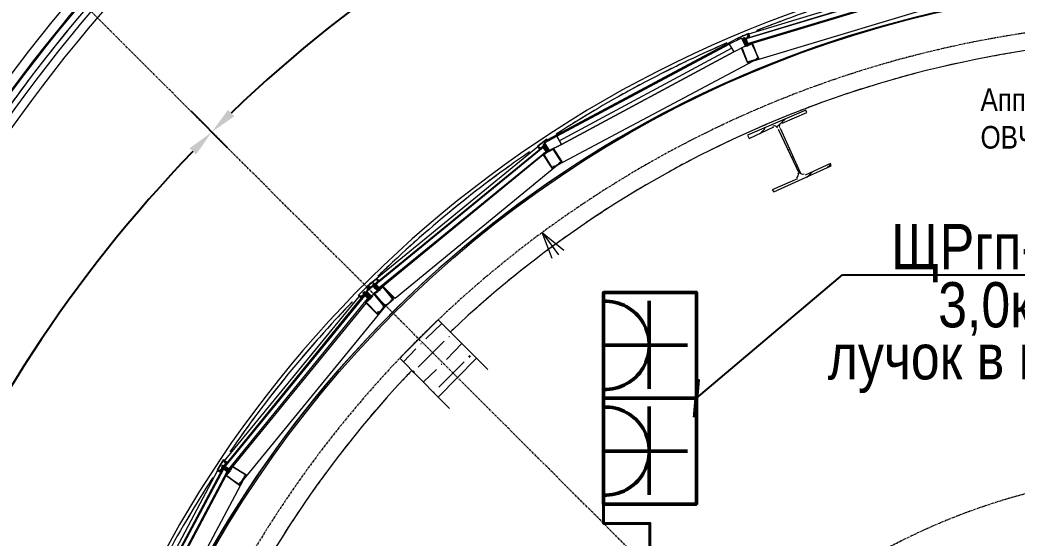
# Model space of a CAD drawing. Header units: millimetres. Extents: x 223 to 147055, y -17460 to 24540.
# Drawn here: x 95806 to 101314, y -1942 to 923 of the extents above; entities that cross this region are included whole.
import ezdxf

# ---------------------------------------------------------------- set-up
doc = ezdxf.new("R2010")
doc.units = ezdxf.units.MM
doc.linetypes.add('ADSK_Линия сетки', pattern=[21, 12, -3, 3, -3])
for name, color, linetype, lineweight in [('A-ANNO-DIMS', 7, 'Continuous', 9), ('S-GRID', 7, 'Continuous', 9), ('Освещение', 1, 'Continuous', 50), ('раб осв', 7, 'Continuous', 40), ('Эл-свет раб.', 5, 'Continuous', 50), ('ЭОМ', 7, 'Continuous', 40)]:
    doc.layers.add(name, color=color, linetype=linetype, lineweight=lineweight)
for name, color, linetype in [('PDF _0', 1, 'Continuous'), ('PDF _A-AREA', 7, 'Continuous'), ('PDF _A-CLNG', 7, 'Continuous'), ('PDF _A-DETL', 7, 'Continuous'), ('PDF _A-DETL-GENF', 7, 'Continuous'), ('PDF _A-FLOR', 7, 'Continuous'), ('PDF _A-GLAZ', 7, 'Continuous'), ('PDF _A-GLAZ-CURT', 7, 'Continuous'), ('PDF _A-GLAZ-CWMG', 7, 'Continuous'), ('PDF _I-WALL', 7, 'Continuous'), ('PDF _S-BEAM', 7, 'Continuous'), ('PDF _S-COLS', 7, 'Continuous'), ('PDF _Ограждение', 7, 'Continuous'), ('PDF _Текст', 7, 'Continuous')]:
    doc.layers.add(name, color=color, linetype=linetype)
doc.styles.add('GOST Common_I_6', font='ARIALN.TTF', dxfattribs={"height": 125})
doc.styles.add('PDF GOST Common Italic', font='ARIALN.TTF')
doc.styles.add('STYLE1', font='ARIALN.TTF', dxfattribs={"height": 250})
doc.styles.add('ГОСТ 2.304', font='ARIALN.TTF', dxfattribs={"width": 0.85})
doc.dimstyles.new('Диагональ_-_Gost_2_5мм', dxfattribs={"dimscale": 304.8, "dimtxt": 125.714375, "dimasz": 0.492126, "dimexe": 0.393701, "dimexo": 0.246063, "dimgap": 0.287073, "dimtad": 1, "dimdec": 0, "dimzin": 0, "dimdsep": 46, "dimtxsty": 'GOST Common_I_6', "dimsah": 1, "dimcen": 0.09, "dimdle": 0.393701, "dimazin": 0, "dimtfac": 1, "dimtdec": 4, "dimtix": 1, "dimtmove": 0, "dimatfit": 3, "dimfxl": 1, "dimtvp": 1, "dimtfill": 1, "dimtolj": 1, "dimtzin": 0, "dimarcsym": 2})
doc.dimstyles.new('СПДС', dxfattribs={"dimscale": 100, "dimtxt": 2.5, "dimasz": 2.5, "dimexe": 1.25, "dimexo": 0.625, "dimtad": 1, "dimdec": 0, "dimrnd": 0.001, "dimtxsty": 'ГОСТ 2.304', "dimblk": 'OBLIQUE', "dimcen": 2.5, "dimdle": 2, "dimadec": 0, "dimazin": 2, "dimtfac": 0.75, "dimtdec": 0, "dimtmove": 1, "dimatfit": 3, "dimfxl": 1, "dimtolj": 1, "dimarcsym": 1})

# ---------------------------------------------------------------- blocks, each defined once
blk = doc.blocks.new('*D333')
at = {"layer": 'A-ANNO-DIMS', "color": 0, "lineweight": -2, "transparency": 16777216}
for p, q in [((81110.1, 24600.2), (81311.7, 24398.7)), ((78830.9, 19097.7), (79115.9, 19097.7))]:
    blk.add_line(p, q, dxfattribs=at)
blk.add_arc((86612.7, 19097.7), 7616.7, 136.12837, 178.87163, dxfattribs=at)
at = {"layer": 'A-ANNO-DIMS', "color": 0, "transparency": 16777216}
for points in [[(81104, 24393.9), (81139.7, 24358.9), (81226.8, 24483.5)], [(79022.4, 19247.4), (78972.4, 19247.9), (78995.9, 19097.7)]]:
    blk.add_solid(points, dxfattribs=at)
at = {"layer": 'Defpoints', "color": 0, "transparency": 16777216}
for p in [(81057.1, 24653.2), (80016.4, 22906), (78755.9, 19097.7), (86612.7, 19097.7)]:
    blk.add_point(p, dxfattribs=at)
at = {"layer": 'A-ANNO-DIMS', "color": 0, "transparency": 16777216, "insert": (79437.1, 22069.9), "char_height": 125, "width": 588.088, "attachment_point": 5, "rotation": 67.5, "style": 'GOST Common_I_6', "bg_fill": 3, "box_fill_scale": 1.1, "bg_fill_color": 256, "bg_fill_true_color": 13158600, "bg_fill_transparency": 0}
blk.add_mtext('\\A1;45.00°', dxfattribs=at)
blk = doc.blocks.new('*D334')
at = {"layer": 'A-ANNO-DIMS', "color": 0, "lineweight": -2, "transparency": 16777216}
for p, q in [((86612.7, 26879.4), (86612.7, 26594.4)), ((81110.1, 24600.2), (81311.7, 24398.7))]:
    blk.add_line(p, q, dxfattribs=at)
blk.add_arc((86612.7, 19097.7), 7616.7, 91.12837, 133.87163, dxfattribs=at)
at = {"layer": 'A-ANNO-DIMS', "color": 0, "transparency": 16777216}
for points in [[(86462.4, 26737.9), (86462.9, 26687.9), (86612.7, 26714.4)], [(81351.4, 24570.7), (81316.4, 24606.4), (81226.8, 24483.5)]]:
    blk.add_solid(points, dxfattribs=at)
at = {"layer": 'Defpoints', "color": 0, "transparency": 16777216}
for p in [(86612.7, 26954.4), (84641.3, 26454.9), (81057.1, 24653.2), (86612.7, 19097.7)]:
    blk.add_point(p, dxfattribs=at)
at = {"layer": 'A-ANNO-DIMS', "color": 0, "transparency": 16777216, "insert": (83640.4, 26273.2), "char_height": 125, "width": 588.088, "attachment_point": 5, "rotation": 22.5, "style": 'GOST Common_I_6', "bg_fill": 3, "box_fill_scale": 1.1, "bg_fill_color": 256, "bg_fill_true_color": 13158600, "bg_fill_transparency": 0}
blk.add_mtext('\\A1;45.00°', dxfattribs=at)
blk = doc.blocks.new('_Oblique')
at = {"color": 0, "linetype": 'ByBlock', "lineweight": -2}
blk.add_line((-0.5, -0.5), (0.5, 0.5), dxfattribs=at)
blk = doc.blocks.new('Розетка штепсельная 1-ой категории с заземляющим контактом скрытой установки IP20')
at = {"layer": 'Эл-свет раб.', "color": 1, "ltscale": 0.3}
for p, q in [((37713.3, -45408.3), (37713.3, -44945.6)), ((37954.6, -45156.2), (37467, -45156.2)), ((37957.1, -45408.3), (37469.5, -45408.3))]:
    blk.add_line(p, q, dxfattribs=at)
at = {"layer": 'Эл-свет раб.', "color": 1, "ltscale": 0.3, "extrusion": (0, 0, -1)}
blk.add_ellipse((37713.3, -45400), major_axis=(-172.5, 172.5), ratio=1, start_param=5.464002, end_param=8.673165, dxfattribs=at)
blk = doc.blocks.new('оси')
at = {"layer": 'S-GRID', "linetype": 'ADSK_Линия сетки'}
blk.add_line((86612.7, 19097.7), (80374.1, 25336.2), dxfattribs=at)
blk.add_arc((86612.7, 19097.7), 6000, 192.09621, 182.95219, dxfattribs=at)
at = {"layer": 'A-ANNO-DIMS'}
dim = blk.add_angular_dim_3p(base=(80016.4, 22906), center=(86612.7, 19097.7), p1=(81057.1, 24653.2), p2=(78755.9, 19097.7), dimstyle='Диагональ_-_Gost_2_5мм', override={"dimpost": '<>', "dimfxl": 6013.290219}, dxfattribs=at)
dim.commit()
dim.dimension.update_dxf_attribs({"geometry": '*D333', "text_midpoint": (79437.1, 22069.9)})
dim = blk.add_angular_dim_3p(base=(84641.3, 26454.9), center=(86612.7, 19097.7), p1=(86612.7, 26954.4), p2=(81057.1, 24653.2), dimstyle='Диагональ_-_Gost_2_5мм', override={"dimpost": '<>', "dimfxl": 6013.290219}, dxfattribs=at)
dim.commit()
dim.dimension.update_dxf_attribs({"geometry": '*D334', "text_midpoint": (83640.4, 26273.2)})
at = {"layer": 'S-GRID', "linetype": 'ADSK_Линия сетки'}
blk.add_arc((86612.7, 19097.7), 3500, 177.3315, 161.4375, dxfattribs=at)

msp = doc.modelspace()

# ---------------------------------------------------------------- hatches: boundary and pattern name
at = {"layer": 'PDF _S-COLS', "lineweight": 15, "transparency": 33554559}
for points in [[(98289.2, -930.2), (98284.9, -934.5), (98280.7, -938.7), (98284.9, -942.9), (98289.2, -947.2), (98293.4, -942.9), (98297.6, -938.7), (98293.4, -934.5)], [(97980.1, -1014.9), (97975.9, -1019.1), (97971.7, -1023.4), (97975.9, -1027.6), (97980.1, -1031.8), (97984.4, -1027.6), (97988.6, -1023.4), (97984.4, -1019.1)]]:
    msp.add_hatch(color=256, dxfattribs=at).paths.add_polyline_path(points)

# ---------------------------------------------------------------- linework, layer by layer
at = {"layer": 'PDF _0', "color": 7, "lineweight": 15}
for points in [[(98746.3, -396.8), (98691.3, -252.9), (98809.8, -350.3)], [(98691.3, -252.9), (98780.2, -375.7)]]:
    msp.add_lwpolyline(points, dxfattribs=at)
at = {"layer": 'PDF _A-AREA', "lineweight": 15}
for centre, radius, start, end in [((102516.3, -4427.1), 8340.7, 140.65237, 142.10822), ((102516.9, -4427.6), 8341.5, 143.05846, 144.4922)]:
    msp.add_arc(centre, radius, start, end, dxfattribs=at)
at = {"layer": 'PDF _A-CLNG', "lineweight": 15}
for centre, radius, start, end in [((102245.6, -5078.3), 6397.2, 110.51139, 111.75862), ((102246.9, -5081.3), 6400.5, 113.33532, 114.33478), ((102245.7, -5078.8), 6397.7, 115.59262, 116.87271), ((102245.4, -5078.4), 6397.3, 118.1304, 119.41058), ((102245.5, -5078.6), 6397.4, 120.66826, 121.94841), ((102245.7, -5079.1), 6398, 125.74958, 127.02412), ((102248.1, -5082.2), 6401.8, 128.28766, 129.56691), ((102244.8, -5078.2), 6396.7, 130.82493, 132.10521), ((102243, -5076.5), 6394.2, 133.36274, 134.23125), ((102248.3, -5081.8), 6401.7, 136.01102, 137.1805), ((102246.8, -5080.2), 6399.5, 138.44442, 139.71865), ((102245.6, -5079.2), 6398, 140.98205, 142.26208), ((102246, -5079.6), 6398.5, 143.51984, 144.79977), ((102315.9, -5124.5), 6481.6, 147.13023, 147.3363), ((102244.9, -5078.9), 6397.2, 148.59548, 149.87567)]:
    msp.add_arc(centre, radius, start, end, dxfattribs=at)
at = {"layer": 'PDF _A-DETL', "lineweight": 15}
msp.add_circle((102256, -5079.1), 6197.2, dxfattribs=at)
at = {"layer": 'PDF _A-DETL-GENF', "lineweight": 15}
for points in [[(99830.1, 847.8), (99813.1, 839.3), (99800.4, 835.1), (99783.5, 826.6), (99770.8, 822.4)], [(97776.9, -506.9), (97764.2, -519.6), (97751.5, -528.1), (97738.8, -536.5), (97726.1, -549.2)], [(97721.9, -553.5), (97709.2, -566.2), (97696.5, -578.9), (97688, -587.3), (97675.3, -600)]]:
    msp.add_lwpolyline(points, close=True, dxfattribs=at)
for points in [[(99808.9, 792.7), (99804.7, 797), (99800.4, 809.7), (99800.4, 813.9), (99796.2, 813.9), (99796.2, 818.1), (99804.7, 822.4), (99804.7, 818.1), (99804.7, 822.4), (99800.4, 822.4), (99808.9, 826.6), (99808.9, 822.4), (99804.7, 826.6)], [(99808.9, 826.6), (99800.4, 822.4), (99800.4, 818.1), (99808.9, 822.4), (99813.1, 822.4), (99817.4, 813.9)], [(99830.1, 826.6), (99813.1, 818.1), (99800.4, 813.9)], [(99804.7, 822.4), (99813.1, 822.4), (99825.8, 826.6), (99825.8, 830.8), (99830.1, 835.1), (99825.8, 839.3), (99830.1, 835.1), (99834.3, 835.1), (99834.3, 830.8)], [(99834.3, 835.1), (99830.1, 847.8), (99834.3, 835.1)], [(99830.1, 835.1), (99830.1, 835.1)], [(99830.1, 830.8), (99830.1, 830.8)], [(99830.1, 830.8), (99830.1, 830.8)], [(99830.1, 830.8), (99830.1, 830.8)], [(99830.1, 826.6), (99830.1, 826.6)], [(99834.3, 835.1), (99834.3, 835.1)], [(99834.3, 835.1), (99834.3, 835.1)], [(99834.3, 830.8), (99834.3, 830.8)], [(99834.3, 830.8), (99834.3, 830.8)], [(99770.8, 813.9), (99770.8, 822.4), (99775, 813.9), (99775, 818.1)], [(99775, 818.1), (99775, 818.1)], [(99779.3, 818.1), (99779.3, 818.1)], [(99838.5, 792.7), (99851.2, 797), (99885.1, 708.1), (99825.8, 686.9), (99792, 767.3)], [(99796.2, 818.1), (99796.2, 818.1)], [(99800.4, 822.4), (99800.4, 822.4)], [(99817.4, 805.4), (99813.1, 813.9), (99808.9, 813.9), (99813.1, 805.4), (99825.8, 780), (99821.6, 775.8), (99821.6, 780), (99808.9, 801.2), (99804.7, 809.7), (99800.4, 809.7)], [(99800.4, 813.9), (99800.4, 813.9)], [(99800.4, 809.7), (99800.4, 809.7)], [(99817.4, 775.8), (99800.4, 771.6)], [(99808.9, 805.4), (99804.7, 809.7), (99804.7, 818.1)], [(99804.7, 809.7), (99804.7, 809.7)], [(99804.7, 809.7), (99804.7, 809.7)], [(99808.9, 797), (99804.7, 797)], [(99808.9, 813.9), (99808.9, 818.1)], [(99834.3, 784.3), (99825.8, 784.3), (99821.6, 801.2), (99817.4, 797), (99813.1, 805.4), (99808.9, 801.2), (99808.9, 805.4), (99817.4, 805.4), (99813.1, 805.4)], [(99808.9, 801.2), (99813.1, 797), (99808.9, 797), (99817.4, 780), (99821.6, 784.3), (99825.8, 780), (99842.8, 788.5), (99842.8, 792.7), (99847, 792.7), (99885.1, 712.3), (99876.6, 708.1), (99876.6, 712.3), (99872.4, 708.1)], [(99808.9, 775.8), (99817.4, 780), (99817.4, 784.3), (99821.6, 784.3), (99825.8, 788.5), (99825.8, 784.3)], [(99808.9, 775.8), (99808.9, 775.8)], [(99813.1, 822.4), (99813.1, 822.4)], [(99813.1, 818.1), (99813.1, 818.1)], [(99813.1, 813.9), (99817.4, 813.9), (99821.6, 805.4), (99817.4, 805.4), (99821.6, 801.2), (99825.8, 788.5), (99830.1, 788.5), (99830.1, 784.3)], [(99813.1, 813.9), (99813.1, 813.9)], [(99813.1, 780), (99813.1, 780)], [(99813.1, 775.8), (99813.1, 780)], [(99817.4, 805.4), (99817.4, 805.4)], [(99817.4, 784.3), (99817.4, 784.3)], [(99817.4, 780), (99817.4, 780)], [(99817.4, 780), (99817.4, 780)], [(99817.4, 780), (99817.4, 780)], [(99821.6, 805.4), (99821.6, 805.4)], [(99821.6, 801.2), (99821.6, 801.2)], [(99821.6, 784.3), (99821.6, 784.3)], [(99825.8, 784.3), (99825.8, 784.3)], [(99825.8, 784.3), (99825.8, 784.3)], [(99825.8, 784.3), (99825.8, 784.3)], [(99830.1, 788.5), (99830.1, 788.5)], [(99834.3, 792.7), (99834.3, 792.7)], [(99834.3, 788.5), (99834.3, 792.7)], [(99834.3, 788.5), (99834.3, 788.5)], [(99838.5, 792.7), (99838.5, 792.7)], [(99838.5, 788.5), (99838.5, 788.5)], [(99842.8, 788.5), (99842.8, 788.5)], [(99796.2, 767.3), (99825.8, 686.9), (99830.1, 691.1)], [(99830.1, 691.1), (99830.1, 691.1)], [(99834.3, 691.1), (99834.3, 695.4), (99838.5, 695.4), (99868.2, 703.8)], [(99838.5, 695.4), (99838.5, 695.4)], [(99838.5, 695.4), (99838.5, 695.4)], [(99868.2, 708.1), (99868.2, 708.1)], [(99872.4, 708.1), (99872.4, 708.1)], [(99876.6, 712.3), (99876.6, 712.3)], [(98716.7, 255.1), (98720.9, 250.9), (98716.7, 259.3), (98704, 250.9), (98691.3, 242.4), (98678.6, 233.9), (98665.9, 225.5), (98716.7, 263.6), (98725.2, 255.1)], [(98670.1, 217), (98665.9, 225.5), (98670.1, 217)], [(98674.4, 217), (98670.1, 221.2)], [(98674.4, 221.2), (98674.4, 217), (98678.6, 217), (98674.4, 212.8)], [(98674.4, 221.2), (98674.4, 221.2)], [(98682.8, 217), (98695.5, 225.5), (98682.8, 212.8)], [(98695.5, 229.7), (98704, 238.2), (98704, 233.9), (98699.8, 233.9)], [(98699.8, 238.2), (98695.5, 233.9), (98699.8, 229.7), (98708.2, 233.9)], [(98704, 233.9), (98695.5, 225.5), (98699.8, 229.7)], [(98695.5, 229.7), (98695.5, 229.7)], [(98695.5, 229.7), (98695.5, 229.7)], [(98708.2, 212.8), (98704, 212.8), (98712.5, 217), (98725.2, 195.8), (98725.2, 191.6), (98708.2, 212.8), (98704, 221.2), (98699.8, 225.5), (98695.5, 225.5)], [(98695.5, 225.5), (98695.5, 225.5)], [(98695.5, 221.2), (98699.8, 217), (98704, 208.5), (98708.2, 208.5), (98716.7, 191.6), (98708.2, 204.3), (98712.5, 208.5), (98708.2, 212.8), (98712.5, 217), (98716.7, 208.5)], [(98699.8, 233.9), (98699.8, 233.9)], [(98699.8, 229.7), (98699.8, 229.7)], [(98699.8, 229.7), (98699.8, 229.7)], [(98708.2, 229.7), (98699.8, 225.5)], [(98699.8, 225.5), (98699.8, 225.5)], [(98704, 212.8), (98699.8, 221.2), (98704, 221.2)], [(98699.8, 221.2), (98699.8, 221.2)], [(98699.8, 217), (98699.8, 221.2)], [(98712.5, 233.9), (98708.2, 229.7), (98712.5, 225.5), (98708.2, 225.5), (98704, 229.7)], [(98704, 221.2), (98704, 221.2)], [(98708.2, 233.9), (98708.2, 233.9)], [(98708.2, 229.7), (98708.2, 229.7)], [(98708.2, 225.5), (98712.5, 217), (98708.2, 225.5)], [(98712.5, 225.5), (98716.7, 217), (98720.9, 217), (98720.9, 212.8)], [(98712.5, 225.5), (98712.5, 225.5)], [(98716.7, 250.9), (98716.7, 250.9)], [(98678.6, 208.5), (98674.4, 208.5), (98674.4, 212.8), (98674.4, 217), (98670.1, 217)], [(98674.4, 212.8), (98674.4, 212.8)], [(98674.4, 208.5), (98674.4, 208.5)], [(98678.6, 217), (98678.6, 217)], [(98678.6, 212.8), (98678.6, 212.8)], [(98678.6, 212.8), (98678.6, 212.8)], [(98682.8, 217), (98682.8, 217)], [(98750.6, 212.8), (98801.4, 136.6), (98746.3, 102.7), (98695.5, 178.9), (98704, 187.4)], [(98712.5, 191.6), (98712.5, 187.4), (98720.9, 191.6), (98704, 178.9), (98704, 183.1), (98699.8, 178.9), (98746.3, 102.7), (98750.6, 106.9)], [(98704, 187.4), (98704, 187.4)], [(98708.2, 187.4), (98708.2, 191.6)], [(98708.2, 187.4), (98708.2, 187.4)], [(98708.2, 187.4), (98708.2, 187.4)], [(98708.2, 183.1), (98708.2, 183.1)], [(98712.5, 217), (98712.5, 217)], [(98716.7, 187.4), (98712.5, 191.6), (98716.7, 191.6)], [(98712.5, 191.6), (98712.5, 191.6)], [(98712.5, 187.4), (98712.5, 187.4)], [(98716.7, 217), (98716.7, 217)], [(98733.6, 200.1), (98729.4, 200.1), (98720.9, 212.8), (98716.7, 212.8)], [(98725.2, 195.8), (98720.9, 195.8), (98720.9, 191.6), (98716.7, 195.8), (98720.9, 195.8), (98720.9, 200.1), (98725.2, 200.1), (98729.4, 200.1)], [(98716.7, 195.8), (98716.7, 195.8)], [(98716.7, 191.6), (98716.7, 191.6)], [(98716.7, 191.6), (98716.7, 191.6)], [(98716.7, 191.6), (98716.7, 191.6)], [(98720.9, 217), (98720.9, 217)], [(98720.9, 195.8), (98720.9, 195.8)], [(98725.2, 200.1), (98725.2, 200.1)], [(98725.2, 195.8), (98725.2, 195.8)], [(98746.3, 204.3), (98729.4, 195.8)], [(98729.4, 200.1), (98729.4, 200.1)], [(98729.4, 200.1), (98729.4, 200.1)], [(98729.4, 195.8), (98729.4, 195.8)], [(98733.6, 204.3), (98733.6, 204.3)], [(98742.1, 204.3), (98742.1, 204.3)], [(98746.3, 208.5), (98746.3, 208.5)], [(98754.8, 111.2), (98750.6, 111.2), (98754.8, 115.4), (98759, 111.2), (98788.7, 132.3), (98784.4, 132.3), (98792.9, 136.6), (98797.1, 136.6), (98750.6, 208.5)], [(98759, 115.4), (98759, 115.4)], [(98784.4, 132.3), (98784.4, 132.3)], [(98792.9, 136.6), (98792.9, 136.6)], [(98750.6, 106.9), (98750.6, 106.9)], [(97734.6, -557.7), (97726.1, -549.2), (97734.6, -557.7)], [(97738.8, -561.9), (97734.6, -557.7), (97734.6, -553.5), (97734.6, -549.2), (97738.8, -553.5), (97743.1, -553.5), (97755.8, -545), (97760, -540.8), (97764.2, -540.8), (97768.5, -545), (97772.7, -545), (97772.7, -540.8), (97781.2, -549.2), (97781.2, -553.5), (97793.9, -566.2), (97798.1, -566.2), (97793.9, -570.4), (97789.6, -566.2), (97785.4, -570.4), (97781.2, -570.4)], [(97734.6, -549.2), (97734.6, -549.2)], [(97760, -545), (97743.1, -557.7)], [(97755.8, -540.8), (97764.2, -532.3), (97764.2, -536.5), (97760, -536.5)], [(97760, -532.3), (97755.8, -536.5), (97760, -540.8)], [(97772.7, -540.8), (97768.5, -536.5), (97764.2, -536.5), (97755.8, -545)], [(97755.8, -540.8), (97755.8, -540.8)], [(97755.8, -540.8), (97755.8, -540.8)], [(97755.8, -545), (97755.8, -545)], [(97755.8, -549.2), (97760, -553.5)], [(97768.5, -557.7), (97764.2, -549.2), (97760, -545), (97768.5, -540.8), (97785.4, -523.8), (97789.6, -523.8)], [(97760, -540.8), (97760, -540.8)], [(97760, -545), (97760, -545)], [(97772.7, -578.9), (97776.9, -578.9), (97785.4, -574.6), (97781.2, -574.6), (97768.5, -561.9), (97772.7, -561.9), (97768.5, -561.9), (97760, -553.5), (97760, -549.2), (97764.2, -549.2), (97772.7, -557.7)], [(97760, -549.2), (97760, -549.2)], [(97802.3, -561.9), (97802.3, -557.7), (97810.8, -549.2), (97870.1, -621.2), (97819.3, -663.5), (97760, -591.6), (97768.5, -583.1)], [(97764.2, -540.8), (97768.5, -536.5), (97781.2, -523.8), (97785.4, -519.6), (97789.6, -519.6)], [(97764.2, -540.8), (97764.2, -540.8)], [(97764.2, -549.2), (97764.2, -549.2)], [(97764.2, -549.2), (97764.2, -549.2)], [(97768.5, -536.5), (97768.5, -536.5)], [(97768.5, -540.8), (97768.5, -540.8)], [(97768.5, -545), (97776.9, -553.5), (97793.9, -570.4), (97789.6, -574.6), (97772.7, -557.7), (97776.9, -557.7), (97776.9, -553.5), (97772.7, -557.7), (97768.5, -557.7), (97776.9, -549.2), (97776.9, -553.5)], [(97768.5, -545), (97768.5, -545)], [(97772.7, -540.8), (97772.7, -540.8)], [(97776.9, -549.2), (97772.7, -545)], [(97785.4, -515.4), (97776.9, -506.9), (97781.2, -515.4), (97776.9, -515.4), (97781.2, -519.6), (97781.2, -523.8), (97776.9, -523.8)], [(97781.2, -515.4), (97781.2, -515.4)], [(97781.2, -549.2), (97781.2, -549.2)], [(97785.4, -519.6), (97785.4, -519.6)], [(97785.4, -519.6), (97785.4, -519.6)], [(97785.4, -523.8), (97785.4, -523.8)], [(97692.3, -612.7), (97688, -612.7), (97683.8, -608.5), (97675.3, -600), (97683.8, -604.3), (97683.8, -600), (97683.8, -604.3), (97688, -604.3), (97688, -608.5)], [(97683.8, -600), (97683.8, -600)], [(97683.8, -604.3), (97683.8, -604.3)], [(97688, -604.3), (97688, -604.3)], [(97700.7, -587.3), (97709.2, -578.9), (97713.4, -583.1), (97705, -591.6), (97709.2, -587.3), (97709.2, -583.1), (97700.7, -587.3), (97705, -591.6), (97705, -595.8), (97692.3, -604.3)], [(97713.4, -587.3), (97709.2, -591.6), (97709.2, -595.8), (97692.3, -608.5)], [(97692.3, -604.3), (97692.3, -604.3)], [(97705, -587.3), (97705, -587.3)], [(97705, -587.3), (97705, -587.3)], [(97705, -595.8), (97709.2, -600), (97717.7, -608.5), (97730.4, -621.2)], [(97709.2, -587.3), (97713.4, -583.1), (97717.7, -583.1), (97726.1, -570.4)], [(97709.2, -583.1), (97709.2, -583.1)], [(97709.2, -587.3), (97709.2, -587.3)], [(97709.2, -587.3), (97709.2, -587.3)], [(97717.7, -604.3), (97713.4, -595.8), (97709.2, -591.6)], [(97709.2, -600), (97713.4, -595.8), (97721.9, -604.3)], [(97709.2, -595.8), (97709.2, -595.8)], [(97717.7, -583.1), (97721.9, -587.3), (97717.7, -587.3), (97717.7, -591.6), (97713.4, -587.3), (97717.7, -587.3), (97730.4, -570.4)], [(97751.5, -600), (97760, -591.6), (97827.7, -659.3), (97781.2, -705.9), (97713.4, -638.1), (97721.9, -629.7)], [(97713.4, -595.8), (97713.4, -595.8)], [(97717.7, -587.3), (97717.7, -587.3)], [(97726.1, -595.8), (97717.7, -591.6), (97726.1, -600), (97743.1, -617), (97743.1, -621.2), (97738.8, -621.2), (97721.9, -604.3), (97726.1, -604.3), (97726.1, -600), (97721.9, -604.3), (97717.7, -604.3), (97726.1, -595.8), (97726.1, -600)], [(97717.7, -591.6), (97717.7, -591.6)], [(97721.9, -633.9), (97717.7, -638.1), (97781.2, -701.6), (97785.4, -697.4), (97781.2, -693.2), (97785.4, -688.9), (97789.6, -693.2), (97815, -667.8), (97810.8, -663.5), (97815, -659.3), (97819.3, -663.5), (97823.5, -659.3), (97760, -595.8), (97755.8, -600)], [(97730.4, -566.2), (97726.1, -570.4), (97726.1, -566.2), (97726.1, -561.9), (97721.9, -561.9), (97726.1, -561.9), (97721.9, -553.5), (97730.4, -561.9), (97730.4, -566.2), (97730.4, -561.9), (97734.6, -566.2), (97734.6, -570.4)], [(97721.9, -587.3), (97730.4, -595.8), (97730.4, -600), (97743.1, -608.5), (97747.3, -608.5), (97747.3, -604.3)], [(97721.9, -587.3), (97721.9, -587.3)], [(97726.1, -561.9), (97726.1, -561.9)], [(97726.1, -604.3), (97726.1, -604.3)], [(97755.8, -604.3), (97743.1, -617), (97738.8, -617), (97738.8, -621.2), (97726.1, -633.9)], [(97730.4, -566.2), (97730.4, -566.2)], [(97730.4, -570.4), (97730.4, -570.4)], [(97730.4, -570.4), (97730.4, -570.4)], [(97730.4, -595.8), (97730.4, -595.8)], [(97730.4, -600), (97730.4, -600)], [(97747.3, -608.5), (97743.1, -612.7), (97730.4, -600), (97730.4, -604.3)], [(97734.6, -557.7), (97734.6, -557.7)], [(97738.8, -553.5), (97738.8, -553.5)], [(97738.8, -557.7), (97738.8, -557.7)], [(97738.8, -561.9), (97738.8, -561.9)], [(97743.1, -553.5), (97743.1, -553.5)], [(97743.1, -557.7), (97743.1, -557.7)], [(97747.3, -604.3), (97747.3, -604.3)], [(97751.5, -600), (97751.5, -600)], [(97751.5, -604.3), (97751.5, -604.3)], [(97755.8, -600), (97755.8, -600)], [(97755.8, -604.3), (97755.8, -604.3)], [(97785.4, -578.9), (97772.7, -587.3), (97768.5, -587.3), (97764.2, -591.6), (97823.5, -659.3), (97823.5, -655.1), (97827.7, -650.8), (97832, -650.8), (97857.4, -629.7), (97857.4, -625.4), (97861.6, -625.4)], [(97768.5, -583.1), (97768.5, -583.1)], [(97776.9, -561.9), (97772.7, -561.9), (97785.4, -574.6), (97789.6, -570.4)], [(97772.7, -578.9), (97772.7, -578.9)], [(97772.7, -583.1), (97772.7, -583.1)], [(97776.9, -557.7), (97776.9, -557.7)], [(97776.9, -578.9), (97776.9, -578.9)], [(97781.2, -553.5), (97781.2, -553.5)], [(97793.9, -566.2), (97781.2, -557.7)], [(97781.2, -574.6), (97781.2, -574.6)], [(97781.2, -574.6), (97781.2, -574.6)], [(97781.2, -574.6), (97781.2, -574.6)], [(97781.2, -578.9), (97781.2, -578.9)], [(97785.4, -570.4), (97785.4, -570.4)], [(97785.4, -574.6), (97785.4, -574.6)], [(97785.4, -574.6), (97785.4, -574.6)], [(97785.4, -574.6), (97785.4, -574.6)], [(97789.6, -566.2), (97789.6, -566.2)], [(97789.6, -570.4), (97789.6, -570.4)], [(97865.8, -625.4), (97865.8, -621.2), (97810.8, -553.5), (97806.6, -557.7), (97793.9, -570.4)], [(97793.9, -566.2), (97793.9, -566.2)], [(97793.9, -566.2), (97793.9, -566.2)], [(97793.9, -570.4), (97793.9, -570.4)], [(97798.1, -557.7), (97798.1, -557.7)], [(97798.1, -561.9), (97798.1, -557.7)], [(97798.1, -561.9), (97798.1, -561.9)], [(97802.3, -557.7), (97802.3, -557.7)], [(97802.3, -557.7), (97802.3, -557.7)], [(97802.3, -561.9), (97802.3, -561.9)], [(97806.6, -557.7), (97806.6, -557.7)], [(97683.8, -608.5), (97683.8, -608.5)], [(97683.8, -608.5), (97683.8, -608.5)], [(97688, -608.5), (97688, -608.5)], [(97688, -612.7), (97688, -612.7)], [(97692.3, -608.5), (97692.3, -608.5)], [(97692.3, -608.5), (97692.3, -608.5)], [(97692.3, -612.7), (97692.3, -612.7)], [(97717.7, -608.5), (97721.9, -608.5), (97717.7, -608.5)], [(97726.1, -608.5), (97721.9, -608.5), (97734.6, -621.2), (97734.6, -617), (97738.8, -617), (97738.8, -612.7), (97743.1, -612.7)], [(97721.9, -608.5), (97721.9, -608.5)], [(97721.9, -629.7), (97721.9, -629.7)], [(97721.9, -629.7), (97721.9, -629.7)], [(97721.9, -633.9), (97721.9, -633.9)], [(97726.1, -625.4), (97730.4, -625.4), (97734.6, -621.2)], [(97726.1, -625.4), (97726.1, -625.4)], [(97726.1, -625.4), (97726.1, -625.4)], [(97726.1, -629.7), (97726.1, -629.7)], [(97726.1, -629.7), (97726.1, -629.7)], [(97730.4, -621.2), (97730.4, -621.2)], [(97730.4, -625.4), (97730.4, -625.4)], [(97730.4, -625.4), (97730.4, -625.4)], [(97734.6, -617), (97734.6, -617)], [(97734.6, -621.2), (97734.6, -621.2)], [(97734.6, -621.2), (97734.6, -621.2)], [(97738.8, -612.7), (97738.8, -612.7)], [(97738.8, -617), (97738.8, -617)], [(97743.1, -608.5), (97743.1, -608.5)], [(97743.1, -612.7), (97743.1, -612.7)], [(97743.1, -612.7), (97743.1, -612.7)], [(97743.1, -617), (97743.1, -617)], [(97747.3, -608.5), (97747.3, -608.5)], [(97819.3, -659.3), (97819.3, -659.3)], [(97823.5, -655.1), (97823.5, -655.1)], [(97832, -650.8), (97832, -650.8)], [(97857.4, -629.7), (97857.4, -629.7)], [(97861.6, -625.4), (97861.6, -625.4)], [(97781.2, -697.4), (97781.2, -697.4)], [(97789.6, -688.9), (97789.6, -688.9)], [(97810.8, -667.8), (97810.8, -667.8)], [(96934.5, -1518.6), (96938.7, -1518.6), (96930.3, -1514.4), (96921.8, -1527.1), (96913.3, -1539.8), (96904.9, -1552.5), (96896.4, -1565.2), (96930.3, -1510.2), (96943, -1518.6), (96943, -1522.9), (96947.2, -1522.9), (96943, -1518.6), (96943, -1522.9), (96943, -1527.1), (96934.5, -1544), (96938.7, -1548.3), (96947.2, -1552.5), (96951.4, -1556.7), (96951.4, -1552.5), (96964.1, -1565.2), (96964.1, -1561)], [(96904.9, -1573.7), (96896.4, -1565.2), (96904.9, -1569.4), (96904.9, -1565.2), (96909.1, -1569.4), (96913.3, -1565.2), (96913.3, -1569.4), (96921.8, -1556.7), (96921.8, -1552.5), (96926, -1548.3), (96921.8, -1548.3), (96926, -1539.8), (96930.3, -1544), (96926, -1544)], [(96926, -1539.8), (96921.8, -1548.3), (96926, -1552.5), (96921.8, -1552.5), (96930.3, -1544)], [(96926, -1548.3), (96930.3, -1539.8), (96934.5, -1539.8), (96943, -1531.3), (96938.7, -1527.1), (96938.7, -1522.9), (96934.5, -1522.9)], [(96938.7, -1518.6), (96938.7, -1518.6)], [(96943, -1518.6), (96943, -1518.6)], [(96943, -1518.6), (96943, -1518.6)], [(96943, -1527.1), (96943, -1527.1)], [(96943, -1527.1), (96943, -1527.1)], [(96904.9, -1565.2), (96904.9, -1565.2)], [(96904.9, -1569.4), (96904.9, -1569.4)], [(96904.9, -1569.4), (96904.9, -1569.4)], [(96909.1, -1569.4), (96909.1, -1569.4)], [(96909.1, -1569.4), (96909.1, -1569.4)], [(96913.3, -1573.7), (96913.3, -1577.9), (96909.1, -1573.7), (96913.3, -1569.4)], [(96909.1, -1569.4), (96909.1, -1569.4)], [(96909.1, -1573.7), (96909.1, -1573.7)], [(96909.1, -1573.7), (96909.1, -1573.7)], [(96909.1, -1573.7), (96909.1, -1573.7)], [(96913.3, -1569.4), (96913.3, -1569.4)], [(96913.3, -1569.4), (96913.3, -1569.4)], [(96913.3, -1573.7), (96913.3, -1573.7)], [(96913.3, -1573.7), (96913.3, -1573.7)], [(96913.3, -1577.9), (96913.3, -1577.9)], [(96934.5, -1544), (96926, -1552.5), (96917.6, -1569.4)], [(96917.6, -1569.4), (96917.6, -1569.4)], [(96921.8, -1548.3), (96921.8, -1548.3)], [(96926, -1544), (96926, -1544)], [(96926, -1548.3), (96926, -1548.3)], [(96926, -1552.5), (96926, -1552.5)], [(96926, -1556.7), (96930.3, -1561)], [(96934.5, -1552.5), (96930.3, -1548.3)], [(96943, -1552.5), (96938.7, -1548.3), (96934.5, -1552.5), (96943, -1556.7), (96964.1, -1569.4), (96968.4, -1573.7), (96964.1, -1573.7), (96943, -1561), (96934.5, -1556.7), (96930.3, -1552.5)], [(96959.9, -1577.9), (96955.7, -1582.1), (96955.7, -1577.9), (96943, -1565.2), (96938.7, -1565.2), (96930.3, -1561), (96930.3, -1556.7), (96938.7, -1561)], [(96930.3, -1556.7), (96934.5, -1556.7), (96930.3, -1556.7), (96934.5, -1556.7)], [(96934.5, -1544), (96934.5, -1544)], [(96934.5, -1556.7), (96934.5, -1556.7)], [(96938.7, -1548.3), (96938.7, -1548.3)], [(96943, -1561), (96947.2, -1561), (96943, -1556.7), (96943, -1561), (96938.7, -1561), (96943, -1552.5), (96943, -1556.7)], [(97044.6, -1603.3), (97048.8, -1599.1), (97053, -1594.8), (96976.8, -1544), (97057.3, -1594.8), (97019.2, -1649.9), (96943, -1594.8), (97019.2, -1645.6), (97023.4, -1641.4)], [(96964.1, -1577.9), (96951.4, -1590.6), (96947.2, -1590.6), (96943, -1594.8), (96947.2, -1586.4)], [(96947.2, -1552.5), (96947.2, -1552.5)], [(96947.2, -1561), (96947.2, -1561)], [(96947.2, -1565.2), (96959.9, -1573.7), (96955.7, -1573.7), (96959.9, -1569.4), (96959.9, -1565.2)], [(96947.2, -1586.4), (96947.2, -1586.4)], [(96951.4, -1552.5), (96951.4, -1552.5)], [(96951.4, -1556.7), (96951.4, -1556.7)], [(96968.4, -1556.7), (96968.4, -1561), (96964.1, -1565.2), (96951.4, -1556.7), (96951.4, -1561)], [(96951.4, -1582.1), (96955.7, -1582.1)], [(96951.4, -1582.1), (96951.4, -1582.1)], [(96951.4, -1582.1), (96951.4, -1582.1)], [(96951.4, -1586.4), (96951.4, -1586.4)], [(96955.7, -1573.7), (96955.7, -1573.7)], [(96955.7, -1577.9), (96955.7, -1577.9)], [(96955.7, -1582.1), (96955.7, -1582.1)], [(96964.1, -1569.4), (96959.9, -1573.7), (96964.1, -1573.7)], [(96959.9, -1569.4), (96959.9, -1569.4)], [(96959.9, -1573.7), (96959.9, -1573.7)], [(96959.9, -1573.7), (96959.9, -1573.7)], [(96964.1, -1565.2), (96964.1, -1565.2)], [(96964.1, -1565.2), (96964.1, -1565.2)], [(96964.1, -1569.4), (96964.1, -1569.4)], [(96972.6, -1556.7), (96972.6, -1552.5), (96976.8, -1544), (96976.8, -1552.5), (96968.4, -1569.4)], [(96968.4, -1556.7), (96968.4, -1556.7)], [(96968.4, -1561), (96968.4, -1561)], [(96968.4, -1561), (96968.4, -1561)], [(96972.6, -1552.5), (96972.6, -1552.5)], [(96972.6, -1556.7), (96972.6, -1556.7)], [(96976.8, -1552.5), (96976.8, -1552.5)], [(97023.4, -1637.2), (97019.2, -1637.2), (97023.4, -1632.9)], [(97019.2, -1641.4), (97019.2, -1641.4)], [(97023.4, -1632.9), (97023.4, -1632.9)], [(97027.6, -1632.9), (97044.6, -1607.5)], [(97027.6, -1632.9), (97027.6, -1632.9)], [(97044.6, -1603.3), (97044.6, -1603.3)], [(97044.6, -1607.5), (97044.6, -1607.5)], [(97048.8, -1599.1), (97048.8, -1599.1)]]:
    msp.add_lwpolyline(points, dxfattribs=at)
at = {"layer": 'PDF _A-FLOR', "lineweight": 15}
msp.add_lwpolyline([(105829.6, 246.9, 0.600453), (95826.3, -5079.6, 1), (108665.8, -5079.6, 0.247585), (105870.8, 218.9)], format="xyb", dxfattribs=at)
for centre, radius, start, end in [((102246.3, -5080.8), 5900.3, 99.44287, 100.76097), ((102246.9, -5083.3), 5902.8, 102.04138, 103.35891), ((102246.4, -5080.9), 5900.4, 104.63947, 105.96303), ((102246.1, -5079.8), 5899.2, 107.23753, 108.56134), ((102245.9, -5079.3), 5898.7, 109.83577, 111.15971), ((102246.7, -5081), 5900.6, 112.43431, 113.75782), ((102245.9, -5079.3), 5898.7, 115.0323, 116.36173), ((102247.1, -5081.5), 5901.2, 117.6309, 118.95977), ((102245.9, -5079.3), 5898.7, 120.22874, 121.55817), ((102246.2, -5079.9), 5899.4, 122.82719, 124.15647), ((102247, -5080.8), 5900.6, 125.42564, 126.76014), ((102245.2, -5078.5), 5897.6, 128.02896, 129.35863), ((102245.6, -5079.1), 5898.3, 130.62744, 131.96244), ((102241.8, -5075.1), 5892.9, 133.22557, 133.5445), ((102243.6, -5077.3), 5895.6, 136.45533, 137.15886), ((102244.9, -5078.6), 5897.5, 138.42203, 139.76271), ((102245, -5078.7), 5897.6, 141.02046, 142.36661), ((102246.1, -5079.6), 5899, 143.61881, 144.96463), ((102246.2, -5079.7), 5899.2, 146.2171, 147.56839)]:
    msp.add_arc(centre, radius, start, end, dxfattribs=at)
at = {"layer": 'PDF _A-GLAZ', "lineweight": 15}
for points in [[(99724.2, 788.5), (98771.7, 280.5)], [(99724.2, 788.5), (99749.6, 746.2), (99813.1, 780), (99792, 822.4)], [(99749.6, 746.2), (99813.1, 780), (99792, 822.4), (99724.2, 788.5)], [(98797.1, 233.9), (99749.6, 746.2)], [(98771.7, 280.5), (98797.1, 233.9), (98729.4, 200.1), (98704, 242.4)], [(98729.4, 200.1), (98797.1, 233.9), (98771.7, 280.5), (98704, 242.4)]]:
    msp.add_lwpolyline(points, close=True, dxfattribs=at)
for points in [[(99813.1, 780), (99792, 822.4)], [(98784.4, 255.1), (99736.9, 767.3)], [(98704, 242.4), (98729.4, 200.1)]]:
    msp.add_lwpolyline(points, dxfattribs=at)
at = {"layer": 'PDF _A-GLAZ-CURT', "lineweight": 15}
for points in [[(99825.8, 792.7), (101002.7, 1148.3), (100994.2, 1173.7), (99817.4, 818.1)], [(97789.6, -557.7), (98712.5, 195.8), (98695.5, 217), (97772.7, -540.8)], [(96959.9, -1561), (97743.1, -600), (97726.1, -583.1), (96938.7, -1544)], [(96375.7, -2661.6), (96951.4, -1573.7), (96930.3, -1561), (96350.3, -2648.9)]]:
    msp.add_lwpolyline(points, close=True, dxfattribs=at)
at = {"layer": 'PDF _A-GLAZ-CWMG', "lineweight": 15}
for points in [[(102238.8, 1173.7), (101032.3, 1050.9), (99855.5, 695.4), (98776, 119.6), (97878.5, -617), (97810.8, -549.2), (98695.5, 178.9)], [(100994.2, 1177.9), (99813.1, 818.1)], [(100968.8, 1190.6), (99830.1, 843.5)], [(100981.5, 1135.6), (99851.2, 792.7)], [(99792, 767.3), (99825.8, 686.9), (99885.1, 708.1), (99851.2, 797), (99830.1, 788.5), (99813.1, 822.4), (99838.5, 830.8), (99830.1, 847.8), (99770.8, 822.4), (99770.8, 813.9)], [(99800.4, 835.1), (99796.2, 835.1)], [(99800.4, 835.1), (99800.4, 835.1)], [(99770.8, 822.4), (98720.9, 259.3)], [(99796.2, 813.9), (99800.4, 813.9), (99804.7, 797)], [(99800.4, 813.9), (99796.2, 813.9)], [(98665.9, 221.2), (97776.9, -506.9)], [(98695.5, 221.2), (97789.6, -519.6)], [(98725.2, 255.1), (98716.7, 263.6), (98665.9, 225.5), (98674.4, 208.5), (98695.5, 221.2), (98716.7, 191.6), (98695.5, 178.9), (98746.3, 102.7), (98801.4, 136.6), (98750.6, 212.8)], [(98691.3, 246.6), (98691.3, 242.4)], [(98691.3, 242.4), (98691.3, 242.4)], [(98720.9, 217), (98708.2, 233.9), (98712.5, 233.9)], [(98712.5, 233.9), (98708.2, 229.7)], [(97789.6, -523.8), (97789.6, -523.8)], [(97810.8, -545), (97810.8, -549.2)], [(97705, -595.8), (96934.5, -1544)], [(97679.6, -604.3), (96934.5, -1514.4)], [(97717.7, -583.1), (97721.9, -583.1), (97726.1, -583.1)], [(97743.1, -600), (97747.3, -604.3)], [(97747.3, -604.3), (97747.3, -604.3)], [(97717.7, -642.4), (96981.1, -1544)], [(96015.9, -3893.5), (95905.8, -5015.3), (95999, -5015.3), (96113.3, -3880.8), (96464.6, -2704), (97040.3, -1620.2), (97819.3, -667.8)], [(96913.3, -1535.6), (96913.3, -1539.8)], [(96913.3, -1539.8), (96913.3, -1539.8)], [(96896.4, -1569.4), (96341.8, -2619.3)], [(96926, -1556.7), (96346.1, -2648.9)], [(96943, -1599.1), (96392.6, -2640.5)]]:
    msp.add_lwpolyline(points, dxfattribs=at)
for points in [[(97726.1, -549.2), (97738.8, -561.9), (97755.8, -549.2), (97781.2, -574.6), (97760, -591.6), (97819.3, -663.5), (97870.1, -621.2), (97810.8, -549.2), (97793.9, -561.9), (97772.7, -536.5), (97789.6, -519.6), (97776.9, -506.9)], [(97721.9, -553.5), (97675.3, -600), (97688, -612.7), (97705, -595.8), (97730.4, -621.2), (97713.4, -638.1), (97781.2, -705.9), (97827.7, -659.3), (97760, -591.6), (97743.1, -608.5), (97717.7, -583.1), (97734.6, -566.2)], [(96930.3, -1510.2), (96896.4, -1565.2), (96913.3, -1577.9), (96926, -1556.7), (96955.7, -1577.9), (96943, -1594.8), (97019.2, -1649.9), (97057.3, -1594.8), (96976.8, -1544), (96964.1, -1561), (96934.5, -1544), (96947.2, -1522.9)]]:
    msp.add_lwpolyline(points, close=True, dxfattribs=at)
at = {"layer": 'PDF _I-WALL', "lineweight": 15}
msp.add_lwpolyline([(96046.5, -5079.6, -0.517528), (104310, 766.4, 0.521271), (96046.9, -5153.3, 0.00163), (96047.5, -5193.7)], format="xyb", dxfattribs=at)
msp.add_lwpolyline([(97730.4, -553.5), (97726.1, -557.7)], dxfattribs=at)
for centre, radius, start, end in [((102517, -4427.7), 8439, 135.0824, 180), ((102517, -4427.7), 8341.7, 135.0824, 180), ((102246.1, -5079.6), 6398.6, 101.9696, 111.73644), ((102246.1, -5079.6), 5899.1, 91.45569, 133.54432), ((102246.1, -5079.6), 6398.6, 113.36242, 122.92054), ((102246.1, -5079.6), 6398.6, 124.50808, 134.12109), ((102246, -5079.6), 6398.5, 136.02169, 145.60734), ((102246.1, -5079.6), 5899.1, 136.45568, 178.54431), ((102246.1, -5079.6), 6398.6, 147.20031, 156.80789)]:
    msp.add_arc(centre, radius, start, end, dxfattribs=at)
at = {"layer": 'PDF _S-BEAM', "lineweight": 15}
msp.add_lwpolyline([(96574.7, 1478.5, 0.19895), (94132.1, -4443.8, -0.198356), (96570.4, 1482.7, -0.20117), (100270.3, 3015.2, 0.199969), (96574.7, 1482.7)], format="xyb", dxfattribs=at)
at = {"layer": 'PDF _S-COLS', "lineweight": 15}
for points in [[(100016.3, 352.5), (100151.8, 411.7), (100147.6, 424.4), (99825.8, 284.7), (99834.3, 267.8), (99969.8, 331.3)], [(99986.7, 331.3), (100033.3, 373.6)], [(99893.6, 293.2), (99923.2, 322.8)], [(99995.2, 318.6), (100109.5, 73.1)], [(100117.9, 77.3), (100007.9, 322.8)], [(100050.2, 204.3), (100058.7, 208.5)], [(100071.4, 162), (100075.6, 166.2)], [(100101, 43.4), (99961.3, -15.8), (99969.8, -28.5), (100287.3, 115.4), (100283, 128.1), (100143.3, 64.6)], [(100261.9, 102.7), (100283, 123.9)], [(100151.8, 51.9), (100181.4, 81.5)], [(98047.9, -841.3), (98136.8, -756.7)], [(98005.5, -998), (98149.5, -854)], [(98022.5, -871), (98022.5, -866.7)], [(98162.2, -955.6), (98246.8, -866.7)], [(98174.9, -828.6), (98179.1, -828.6)], [(97925.1, -968.3), (97992.8, -896.4)], [(98119.8, -1108), (98259.5, -968.3)], [(98132.5, -981), (98136.8, -981)], [(98327.3, -947.2), (98390.8, -1010.7)], [(98035.2, -1078.4), (98107.1, -1010.7)], [(98090.2, -1137.7), (98094.4, -1133.4)], [(98179.1, -1226.6), (98115.6, -1163.1)]]:
    msp.add_lwpolyline(points, dxfattribs=at)
msp.add_lwpolyline([(97903.9, -947.2), (98115.6, -1163.1), (98327.3, -947.2), (98115.6, -735.5)], close=True, dxfattribs=at)
for centre, start, end in [((99972.7, 318), 24.2347, 114.2347), ((100019.3, 334.9), 114.2347, 204.2347), ((100087, 68.2), 294.2347, 24.2347), ((100129.4, 89.4), 204.2347, 294.2347)]:
    msp.add_arc(centre, 19, start, end, dxfattribs=at)
at = {"layer": 'PDF _Ограждение', "lineweight": 15}
for points in [[(103949, -13109.3), (104245.4, -13109.3, 0.198091), (107869, -11606.5, 0.197964), (110294.7, -5735), (110294.7, -4431.1, 0.197924), (107869, 1440.4, 0.197639), (104245.4, 2943.2), (100253.4, 2943.2, 0.197875), (96633.9, 1440.4, 0.198519), (94204, -4431.1)], [(100249.2, -13058.5, -0.1985), (96667.8, -11568.4, -0.198841), (94254.8, -5735), (94254.8, -4431.1, -0.198833), (96667.8, 1402.3, -0.198246), (100253.4, 2892.4), (104245.4, 2892.4, -0.198719), (107830.9, 1402.3, -0.198841), (110243.9, -4431.1), (110243.9, -5735, -0.198833), (107830.9, -11568.4, -0.19907), (104245.4, -13058.5), (103949, -13058.5)]]:
    msp.add_lwpolyline(points, format="xyb", dxfattribs=at)

# ---------------------------------------------------------------- texts
at = {"layer": 'PDF _Текст', "lineweight": 15, "insert": (101112.2, 359.2), "char_height": 124.999, "attachment_point": 4, "style": 'PDF GOST Common Italic'}
msp.add_mtext('Аппаратная\\PОВЧ оборудования', dxfattribs=at)

# ---------------------------------------------------------------- next in the draw order: block references
msp.add_blockref('оси', (15638.8, -24180.7))

# ---------------------------------------------------------------- next in the draw order: linework, layer by layer
at = {"layer": 'Освещение', "color": 5}
for points in [[(99029.9, -583.7), (99542.6, -583.7), (99542.6, -1168.9), (99029.9, -1168.9)], [(99029.9, -1168.9), (99542.6, -1168.9), (99542.6, -1754.1), (99029.9, -1754.1)]]:
    msp.add_lwpolyline(points, close=True, dxfattribs=at)
at = {"layer": 'раб осв', "color": 0, "lineweight": 40}
msp.add_lwpolyline([(99029.9, -578.4), (99029.9, -876.3), (99029.9, -1461.5), (99029.9, -1861.5), (99029.9, -1861.5), (99029.9, -1861.5), (99286.3, -1861.5), (99286.3, -2261.5), (99286.3, -2846.7)], dxfattribs=at)

# ---------------------------------------------------------------- next in the draw order: block references
at = {"layer": 'раб осв', "color": 5, "rotation": 270}
for p in [(144438.2, 36837), (144438.2, 36251.8)]:
    msp.add_blockref('Розетка штепсельная 1-ой категории с заземляющим контактом скрытой установки IP20', p, dxfattribs=at)

# ---------------------------------------------------------------- next in the draw order: texts
at = {"layer": 'Эл-свет раб.', "color": 7, "style": 'STYLE1'}
for s, p in [('ЩРгп-10', (100618.4, -455.5)), ('3,0кВт', (100878.2, -777.2)), ('лучок в полу', (100268, -1065.1, -386.8))]:
    msp.add_text(s, height=250, dxfattribs=at).set_placement(p)

# ---------------------------------------------------------------- next in the draw order: leaders
at = {"layer": 'ЭОМ', "lineweight": 25, "ltscale": 100}
msp.add_leader([(99542.6, -1168.9), (100350.6, -487.2), (101993.8, -487.2)], dimstyle='СПДС', override={"dimasz": 1.5, "dimtad": 0, "dimldrblk": 'ArchTick', "dimfxl": 1.25, "dimtfill": 1, "dimlwd": 25}, dxfattribs=at)

doc.saveas('drawing.dxf')
